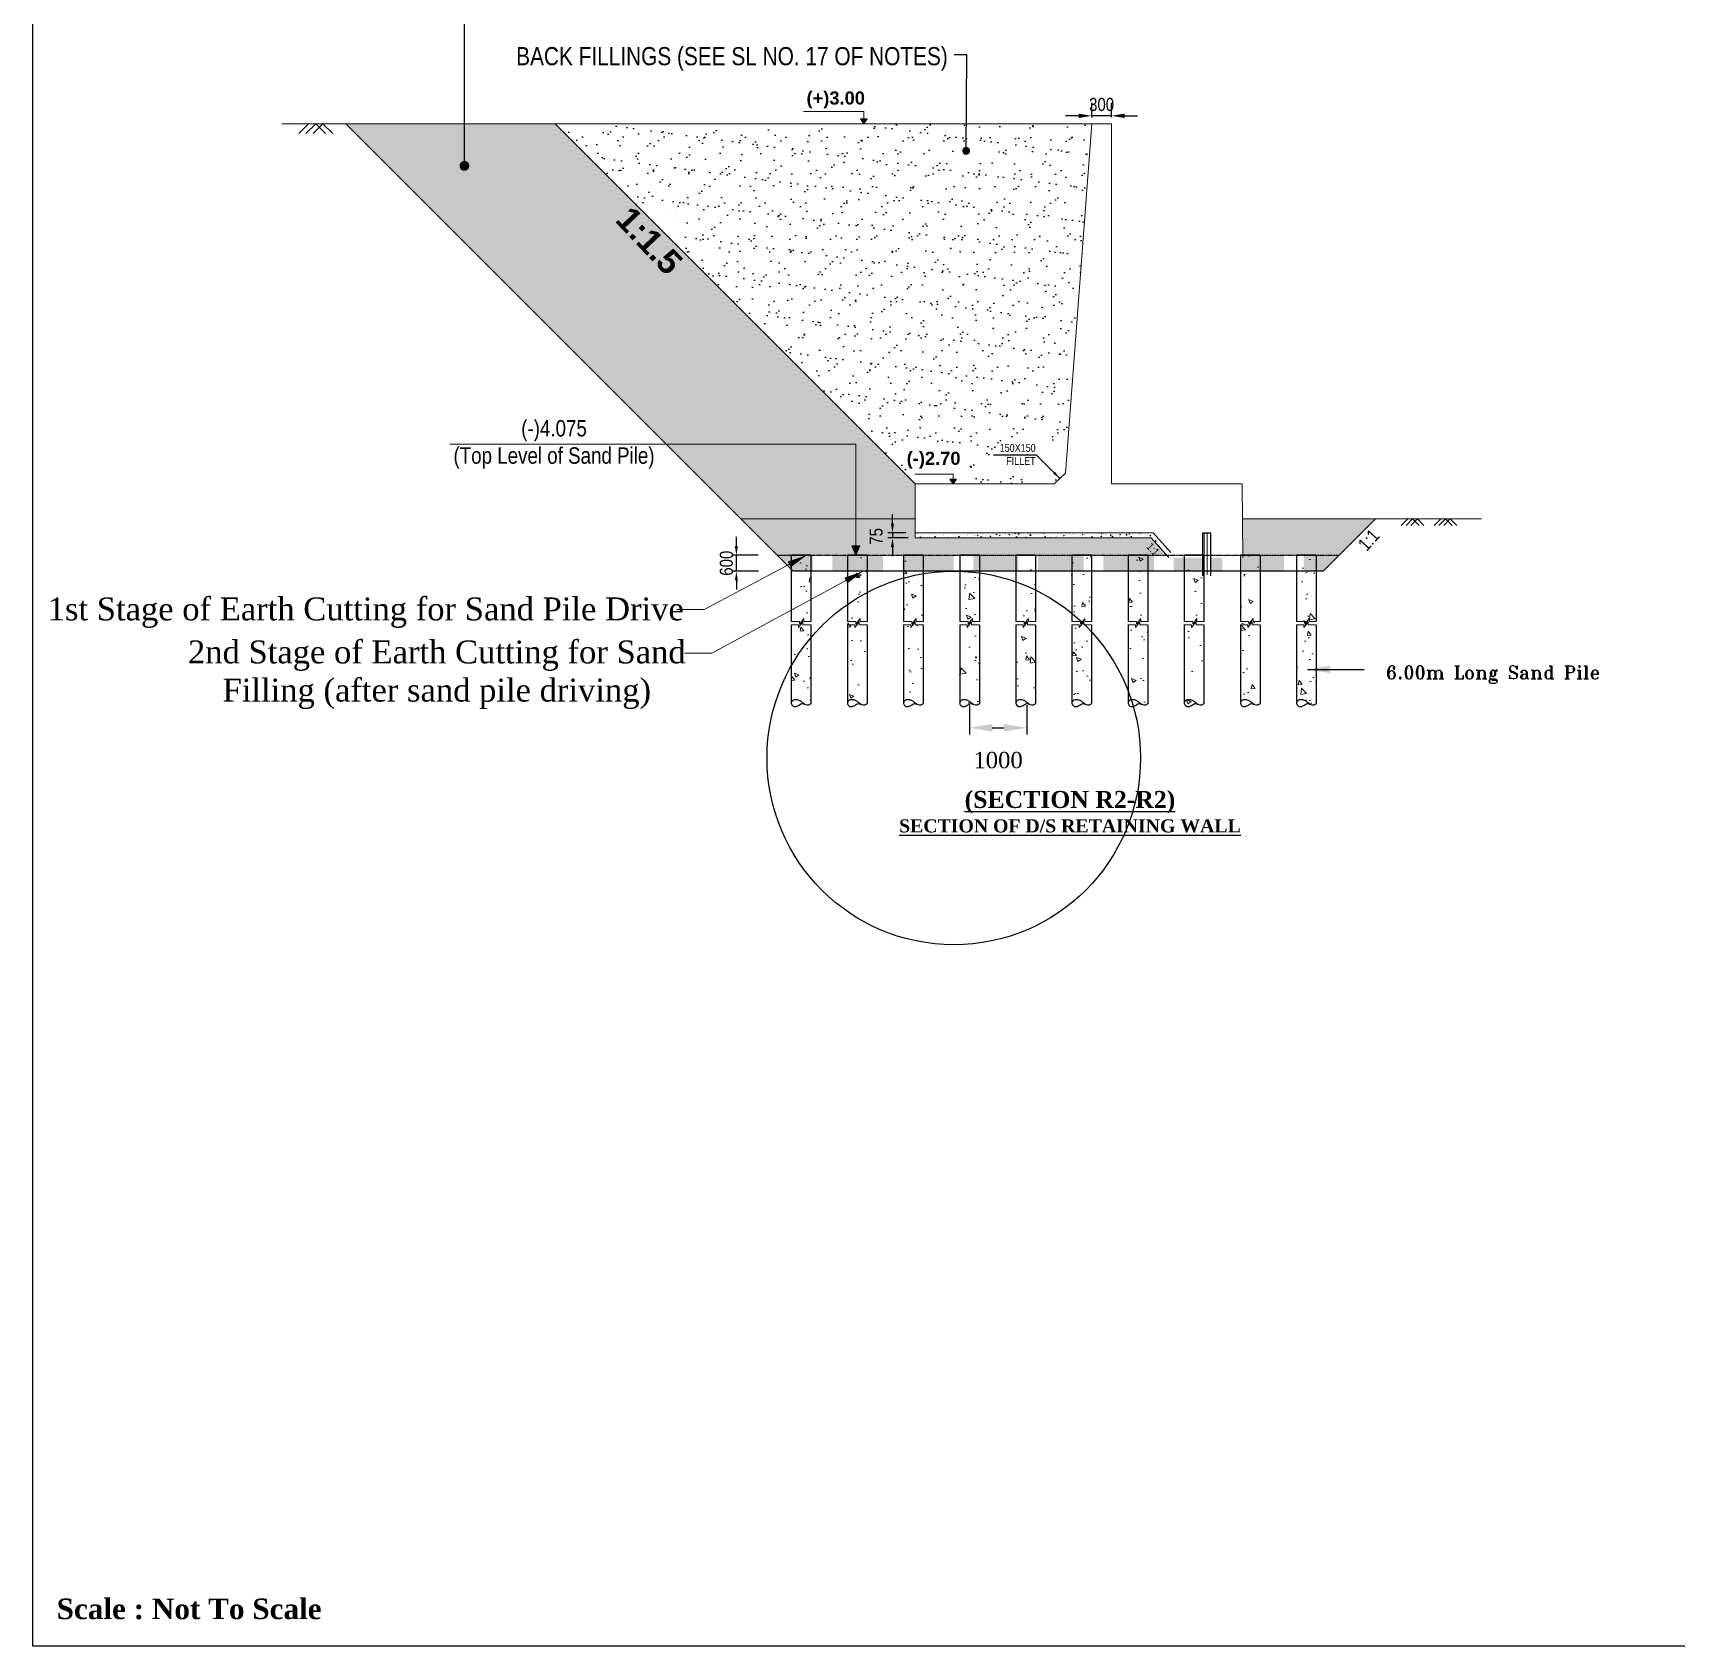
# Model space of a CAD drawing. Extents: x -119161 to 3778985, y -718511 to -30958.
# Drawn here: x 3477032 to 3502142, y -269275 to -244629 of the extents above; entities that cross this region are included whole.
import ezdxf

# ---------------------------------------------------------------- set-up
doc = ezdxf.new("R2010")
doc.units = 0
doc.header["$MEASUREMENT"] = 0
doc.linetypes.add('DASHED', pattern=[0.75, 0.5, -0.25])
doc.layers.get('0').update_dxf_attribs({"linetype": 'CONTINUOUS'})
doc.layers.get('DEFPOINTS').update_dxf_attribs({"linetype": 'CONTINUOUS'})
doc.layers.add('Dim', color=7, linetype='CONTINUOUS', lineweight=9)
doc.layers.add('HATCH', color=252, linetype='CONTINUOUS', lineweight=5)
for name, color, linetype in [('LINE', 7, 'CONTINUOUS'), ('P1', 7, 'CONTINUOUS'), ('TEXT', 10, 'CONTINUOUS'), ('TXT', 7, 'CONTINUOUS')]:
    doc.layers.add(name, color=color, linetype=linetype)
doc.styles.add('ARIAL', font='ARIALN.TTF')
doc.styles.add('BIG', font='ROMANT.SHX')
doc.styles.add('DIM', font='isocp3.shx')
doc.styles.add('dimText', font='ARIALN.TTF')
doc.styles.get("Standard").update_dxf_attribs({"font": 'times.ttf', "height": 250})
doc.dimstyles.new('3', dxfattribs={"dimtxt": 225, "dimasz": 350, "dimexe": 100, "dimexo": 25, "dimgap": 9, "dimtad": 0, "dimdec": 0, "dimzin": 0, "dimdsep": 46, "dimtxsty": 'Standard', "dimcen": 0, "dimclrt": 256, "dimadec": 0, "dimazin": 0, "dimtfac": 1, "dimtdec": 0, "dimtofl": 0, "dimtmove": 2, "dimatfit": 3, "dimfxl": 1, "dimtolj": 1, "dimtzin": 0, "dimarcsym": 0})
doc.dimstyles.new('dim_100', dxfattribs={"dimtxt": 200, "dimasz": 200, "dimexe": 200, "dimexo": 100, "dimgap": 70, "dimtad": 1, "dimdec": 0, "dimzin": 0, "dimdsep": 46, "dimtxsty": 'DIM', "dimcen": 150, "dimclrd": 5, "dimclre": 5, "dimclrt": 7, "dimadec": 0, "dimazin": 0, "dimtfac": 1, "dimtdec": 0, "dimtmove": 0, "dimatfit": 3, "dimfxl": 20, "dimtolj": 1, "dimtzin": 0, "dimarcsym": 0})
doc.dimstyles.new('dim_230', dxfattribs={"dimtxt": 460, "dimasz": 460, "dimexe": 230, "dimexo": 100, "dimgap": 100, "dimtad": 1, "dimdec": 0, "dimzin": 0, "dimdsep": 46, "dimtxsty": 'dimText', "dimcen": 0.09, "dimclrd": 256, "dimclre": 256, "dimclrt": 7, "dimadec": 0, "dimazin": 0, "dimtfac": 1, "dimtdec": 0, "dimtofl": 0, "dimtmove": 0, "dimatfit": 3, "dimfxl": 1, "dimtolj": 1, "dimtzin": 0, "dimlwd": -1, "dimlwe": -1, "dimarcsym": 0})
doc.dimstyles.new('dim_250', dxfattribs={"dimtxt": 500, "dimasz": 500, "dimexe": 500, "dimexo": 100, "dimgap": 150, "dimtad": 1, "dimdec": 0, "dimzin": 0, "dimdsep": 46, "dimtxsty": 'ARIAL', "dimcen": 350, "dimclrd": 5, "dimclre": 5, "dimclrt": 7, "dimadec": 0, "dimazin": 0, "dimtfac": 1, "dimtdec": 0, "dimtmove": 0, "dimatfit": 3, "dimfxl": 500, "dimfxlon": 1, "dimtolj": 1, "dimtzin": 0, "dimarcsym": 0})
doc.dimstyles.new('dim_60', dxfattribs={"dimtxt": 120, "dimasz": 120, "dimexe": 60, "dimexo": 60, "dimgap": 50, "dimtad": 1, "dimdec": 0, "dimzin": 0, "dimdsep": 46, "dimtxsty": 'DIM', "dimcen": 0.09, "dimclrd": 5, "dimclre": 5, "dimclrt": 7, "dimadec": 0, "dimazin": 0, "dimtfac": 1, "dimtdec": 0, "dimtmove": 0, "dimatfit": 3, "dimfxl": 1, "dimtolj": 1, "dimtzin": 0, "dimarcsym": 0})
doc.dimstyles.new('dim_70', dxfattribs={"dimtxt": 140, "dimasz": 140, "dimexe": 70, "dimexo": 40, "dimgap": 50, "dimtad": 1, "dimdec": 0, "dimzin": 0, "dimdsep": 46, "dimtxsty": 'ARIAL', "dimcen": 0.09, "dimclrd": 5, "dimclre": 5, "dimclrt": 7, "dimadec": 0, "dimazin": 0, "dimtfac": 1, "dimtdec": 0, "dimtmove": 0, "dimatfit": 3, "dimfxl": 1, "dimtolj": 1, "dimtzin": 0, "dimarcsym": 0})

# ---------------------------------------------------------------- blocks, each defined once
blk = doc.blocks.new('*D2049')
at = {"layer": 'DEFPOINTS', "color": 0, "lineweight": -2, "ltscale": 50}
for p in [(3493213, -245896), (3493213, -246020), (3493513, -246016)]:
    blk.add_point(p, dxfattribs=at)
at = {"layer": 'HATCH', "color": 5, "lineweight": -2, "ltscale": 50}
for p, q in [((3493213, -245920), (3493213, -245696)), ((3493513, -245916), (3493513, -245696)), ((3493013, -245896), (3492813, -245896)), ((3493513, -245896), (3493213, -245896)), ((3493713, -245896), (3493913, -245896))]:
    blk.add_line(p, q, dxfattribs=at)
for points in [[(3493013, -245863), (3493013, -245929), (3493213, -245896)], [(3493713, -245863), (3493713, -245929), (3493513, -245896)]]:
    blk.add_solid(points, dxfattribs=at)
at = {"layer": 'HATCH', "color": 7, "ltscale": 50, "insert": (3493363, -245724), "char_height": 200, "attachment_point": 5, "style": 'ARIAL'}
blk.add_mtext('\\A1;300', dxfattribs=at)
blk = doc.blocks.new('RT')
at = {"layer": 'Dim', "ltscale": 50}
h = blk.add_hatch(dxfattribs=at)
h.set_pattern_fill('AR-CONC', color=8, scale=100, style=0)
h.set_pattern_definition([(50, (-3013919.5, 641592.65), (717.26018, -62.75213), [75, -825]), (355, (-3013919.5, 641592.65), (-138.75133, 752.19213), [60, -660]), (100.4514, (-3013859.75, 641587.4), (578.50938, 689.43954), [63.74019, -701.14211]), (46.1842, (-3013919.5, 641792.65), (1067.24105, -165.51901), [112.5, -1237.5]), (96.6356, (-3013830.6, 641778.9), (934.6627, 974.11787), [95.6103, -1051.713]), (351.1842, (-3013919.5, 641792.7), (934.66195, 974.1186), [90, -990]), (21, (-3013819.5, 641742.65), (596.90705, -402.61889), [75, -825]), (326, (-3013819.5, 641742.65), (243.31533, 725.15005), [60, -660]), (71.4514, (-3013769.8, 641709.1), (840.22263, 322.5305), [63.74019, -701.14211]), (37.5, (-3013919.52, 641592.65), (12.159855, 332.893854), [0, -652, 0, -670, 0, -662.5]), (7.5, (-3013919.52, 641592.65), (263.069537, 394.41171), [0, -382, 0, -637, 0, -252.5]), (327.5, (-3014142.52, 641592.65), (533.822436, -22.554872), [0, -250, 0, -780, 0, -1035]), (317.5, (-3014242.52, 641592.65), (583.18617, 100.10498), [0, -325, 0, -518, 0, -735])])
h.paths.add_polyline_path([(150, -2269), (138, -2291), (119, -2305), (97, -2311), (74, -2310), (52, -2302), (33, -2290), (15, -2276), (-6, -2267), (-29, -2266), (-52, -2273), (-64, -2281), (-86, -2289), (-109, -2290), (-130, -2283), (-150, -2271), (-150, 0), (150, 0)])
for points in [[(-150, -1014), (-44, -1014), (-44, -966), (22, -1055), (22, -1014), (150, -1014)], [(-150, -1063), (-29, -1063), (-29, -1015), (38, -1103), (38, -1063), (150, -1063)]]:
    blk.add_lwpolyline(points, dxfattribs=at)
at = {"layer": 'P1', "ltscale": 50}
for points in [[(-150, 0), (-150, -1014)], [(-150, 0), (150, 0)], [(150, 0), (150, -1014)], [(-150, -1063), (-150, -2271)], [(150, -1063), (150, -2253)]]:
    blk.add_lwpolyline(points, dxfattribs=at)
blk.add_spline([(-150, -2271), (-115, -2289), (-72, -2284), (-23, -2252), (15, -2223), (67, -2207), (106, -2210), (132, -2224), (144, -2239), (150, -2253), (150, -2266), (123, -2303), (73, -2309), (38, -2293), (10, -2273), (-18, -2265), (-51, -2273)], degree=3, dxfattribs=at)
blk = doc.blocks.new('PILE.5')
at = {"layer": 'HATCH', "color": 5}
blk.add_blockref('RT', (0, 0), dxfattribs=at)
blk = doc.blocks.new('*D2050')
at = {"layer": 'DEFPOINTS', "color": 0, "lineweight": -2, "ltscale": 50}
for p in [(3490167, -252344), (3490410, -252269), (3490445, -252344)]:
    blk.add_point(p, dxfattribs=at)
at = {"layer": 'HATCH', "color": 5, "lineweight": -2, "ltscale": 50}
for p, q in [((3490167, -252129), (3490167, -251989)), ((3490370, -252269), (3490097, -252269)), ((3490405, -252344), (3490097, -252344)), ((3490167, -252269), (3490167, -252344)), ((3490167, -252484), (3490167, -252624))]:
    blk.add_line(p, q, dxfattribs=at)
for points in [[(3490144, -252129), (3490190, -252129), (3490167, -252269)], [(3490144, -252484), (3490190, -252484), (3490167, -252344)]]:
    blk.add_solid(points, dxfattribs=at)
at = {"layer": 'HATCH', "color": 7, "ltscale": 50, "insert": (3489918, -252321), "char_height": 200, "attachment_point": 5, "rotation": 90, "style": 'ARIAL'}
blk.add_mtext('\\A1;75', dxfattribs=at)
blk = doc.blocks.new('*D2051')
at = {"layer": 'DEFPOINTS', "color": 0, "lineweight": -2, "ltscale": 50}
for p in [(3487782, -252609), (3488153, -252609), (3488160, -252853)]:
    blk.add_point(p, dxfattribs=at)
at = {"layer": 'HATCH', "color": 5, "lineweight": -2, "ltscale": 50}
for p, q in [((3487782, -252469), (3487782, -252329)), ((3488113, -252609), (3487712, -252609)), ((3487782, -252853), (3487782, -252609)), ((3488120, -252853), (3487712, -252853)), ((3487782, -252993), (3487782, -253133))]:
    blk.add_line(p, q, dxfattribs=at)
for points in [[(3487759, -252469), (3487805, -252469), (3487782, -252609)], [(3487759, -252993), (3487805, -252993), (3487782, -252853)]]:
    blk.add_solid(points, dxfattribs=at)
at = {"layer": 'HATCH', "color": 7, "ltscale": 50, "insert": (3487630, -252731), "char_height": 200, "attachment_point": 5, "rotation": 90, "style": 'ARIAL'}
blk.add_mtext('\\A1;600', dxfattribs=at)
blk = doc.blocks.new('*D2058')
at = {"layer": 'DEFPOINTS', "color": 0, "linetype": 'ByBlock', "lineweight": -2}
for p in [(3491342, -254879), (3492221, -254875), (3492221, -255245)]:
    blk.add_point(p, dxfattribs=at)
at = {"layer": 'LINE', "color": 0, "linetype": 'ByBlock', "lineweight": -2}
for p, q in [((3491342, -254904), (3491342, -255345)), ((3492221, -254900), (3492221, -255345)), ((3491692, -255245), (3491871, -255245))]:
    blk.add_line(p, q, dxfattribs=at)
for points in [[(3491692, -255187), (3491692, -255303), (3491342, -255245)], [(3491871, -255187), (3491871, -255303), (3492221, -255245)]]:
    blk.add_solid(points, dxfattribs=at)
at = {"layer": 'LINE', "linetype": 'ByBlock', "lineweight": -2, "insert": (3491781, -255740), "char_height": 250, "attachment_point": 5}
blk.add_mtext('\\A1;1000', dxfattribs=at)

msp = doc.modelspace()

# ---------------------------------------------------------------- hatches: boundary and pattern name
at = {"layer": 'Dim', "ltscale": 500}
h = msp.add_hatch(color=15, dxfattribs=at)
h.dxf.hatch_style = 1
h.paths.add_polyline_path([(3489729, -245944.4), (3489679.3, -245944.4), (3489729, -246018.3)])
h.paths.add_polyline_path([(3489778.7, -245944.4), (3489729, -245944.4), (3489729, -246018.3)])
h = msp.add_hatch(color=15, dxfattribs=at)
h.dxf.hatch_style = 1
h.paths.add_polyline_path([(3491095.7, -251444.8), (3491145.4, -251444.8), (3491095.7, -251518.7)])
h.paths.add_polyline_path([(3491046, -251444.8), (3491095.7, -251444.8), (3491095.7, -251518.7)])
h = msp.add_hatch(color=8, dxfattribs=at)
h.dxf.hatch_style = 1
h.paths.add_polyline_path([(3489548.2, -252464.3), (3489609, -252464.3), (3489669.8, -252464.3), (3489609, -252609.4)])
at = {"layer": 'HATCH', "ltscale": 10}
h = msp.add_hatch(dxfattribs=at)
h.set_pattern_fill('ANSI31', color=256, scale=375, angle=45, style=0)
h.set_pattern_definition([(90, (3359743.46, -242957.08), (46.875, 7e-15), [])])
h.paths.add_polyline_path([(3495029.8, -252923.3), (3494985.5, -252923.3), (3494985.5, -252894.7), (3494957.5, -252950.1), (3494957.5, -252923.3), (3494909.8, -252922.7), (3494909.8, -252268.6), (3495029.8, -252268.6)])
at = {"layer": 'LINE', "ltscale": 50}
h = msp.add_hatch(dxfattribs=at)
h.set_pattern_fill('AR-SAND', color=0, scale=80, style=0)
h.set_pattern_definition([(142.5, (2184356.05, 344864.6), (5.039469, 154.145902), [0, -121.6, 0, -136, 0, -130]), (172.5, (2184356.05, 344864.6), (-141.582136, 225.771685), [0, -65.6, 0, -109.6, 0, -42]), (212.5, (2184454.45, 344864.6), (-249.131349, 0.452724), [0, -40, 0, -144, 0, -188]), (222.5, (2184454.45, 344864.6), (-240.490128, 70.214045), [0, -20, 0, -94.4, 0, -108])])
h.paths.add_polyline_path([(3481813.7, -246018.3), (3485012.1, -246018.3), (3490512.5, -251518.7), (3490512.5, -252052.7), (3489609, -252052.7), (3489609, -250910.6), (3486706, -250910.6)])
h.paths.add_polyline_path([(3486706, -250910.6), (3489609, -250910.6), (3489609, -252052.7), (3487848, -252052.7)], flags=17)
h.paths.add_polyline_path([(3490342.1, -252063.4), (3490342.1, -251723.7), (3490589.4, -251723.7), (3490589.4, -252063.4)], flags=9)
h.paths.add_polyline_path([(3486575.8, -248090.8), (3486215.9, -247738.2), (3486504.4, -247443.8), (3486864.2, -247796.4)], flags=24)
h = msp.add_hatch(dxfattribs=at)
h.set_pattern_fill('AR-SAND', color=4, scale=200, style=0)
h.set_pattern_definition([(142.5, (4526635.47, 1220655.5), (12.59867, 385.364754), [0, -304, 0, -340, 0, -325]), (172.5, (4526635.47, 1220655.5), (-353.95534, 564.42921), [0, -164, 0, -274, 0, -105]), (212.5, (4526881.47, 1220655.5), (-622.82837, 1.13181), [0, -100, 0, -360, 0, -470]), (222.5, (4526881.5, 1220655.5), (-601.22532, 175.53511), [0, -50, 0, -236, 0, -270])])
h.paths.add_polyline_path([(3485012.1, -246018.3), (3493212.1, -246025.8), (3492805.8, -251360.4), (3492639.1, -251518.7), (3491095.7, -251518.7), (3491145.4, -251444.8), (3491046, -251444.8), (3491095.7, -251518.7), (3490512.5, -251518.7)])
h.paths.add_polyline_path([(3491314.6, -251518.7), (3490512.5, -251518.7), (3490198.1, -250889.9), (3491314.6, -250889.9)], flags=17)
h.paths.add_polyline_path([(3492812.5, -251354.1), (3491802.1, -251304.2), (3491802.1, -250856.9), (3492849.2, -250863.6)], flags=17)
at = {"layer": 'LINE', "ltscale": 0.5}
h = msp.add_hatch(dxfattribs=at)
h.set_pattern_fill('AR-SAND', color=256, scale=60, style=0)
h.set_pattern_definition([(142.5, (4624862.85, 2127210.1), (3.7796015, 115.609426), [0, -91.2, 0, -102, 0, -97.5]), (172.5, (4624862.85, 2127210.1), (-106.186602, 169.328764), [0, -49.2, 0, -82.2, 0, -31.5]), (212.5, (4624936.65, 2127210.1), (-186.8485117, 0.3395432), [0, -30, 0, -108, 0, -141]), (222.5, (4624936.65, 2127210.1), (-180.367596, 52.660534), [0, -15, 0, -70.8, 0, -81])])
h.paths.add_polyline_path([(3495516, -252052.7), (3497550.5, -252052.7), (3496993.7, -252609.4), (3495519.5, -252609.4)])
h.paths.add_polyline_path([(3487848, -252052.7), (3489609, -252052.7), (3489609, -252464.3), (3489548.2, -252464.3), (3489609, -252609.4), (3488404.8, -252609.4)])
h.paths.add_polyline_path([(3489609, -252052.7), (3490512.5, -252052.7), (3490512.5, -252343.6), (3490662.5, -252343.6), (3494119.7, -252343.6), (3494358.1, -252609.4), (3494162.8, -252609.4), (3489609, -252609.4), (3489669.8, -252464.3), (3489609, -252464.3)])
h.paths.add_polyline_path([(3495509.4, -252643.6), (3495519.8, -252643.6), (3495519.5, -252609.4), (3496150.5, -252609.4), (3496150.5, -252852.7), (3495509.4, -252852.7)])
h.paths.add_polyline_path([(3496450.5, -252609.4), (3496993.7, -252609.4), (3496750.5, -252852.7), (3496450.5, -252852.7)])
h.paths.add_polyline_path([(3494462.8, -252643.6), (3494909.8, -252643.6), (3494909.8, -252852.7), (3494462.8, -252852.7)])
h.paths.add_polyline_path([(3495029.8, -252643.6), (3495209.4, -252643.6), (3495209.4, -252852.7), (3495029.8, -252852.7)])
h.paths.add_polyline_path([(3493390.9, -252609.4), (3494162.8, -252609.4), (3494162.8, -252852.7), (3493564.5, -252852.7), (3493390.9, -252852.7)])
h.paths.add_polyline_path([(3492389.5, -252609.4), (3493090.9, -252609.4), (3493090.9, -252852.7), (3492550.5, -252852.7), (3492389.5, -252852.7)])
h.paths.add_polyline_path([(3491404, -252609.4), (3492089.5, -252609.4), (3492089.5, -252852.7), (3491404, -252852.7)])
h.paths.add_polyline_path([(3490322.2, -252609.4), (3491104, -252609.4), (3491104, -252852.7), (3490718.7, -252852.7), (3490322.2, -252852.7)])
h.paths.add_polyline_path([(3489250.5, -252609.4), (3490022.2, -252609.4), (3490022.2, -252852.7), (3489250.5, -252852.7)])
h.paths.add_polyline_path([(3488404.8, -252609.4), (3488950.5, -252609.4), (3488950.5, -252852.7), (3488648, -252852.7)])
h.paths.add_polyline_path([(3490069.7, -252513.9), (3490069.7, -252127.6), (3489766.3, -252127.6), (3489766.3, -252513.9)], flags=24)
h.paths.add_polyline_path([(3494184.9, -252691.9), (3493988.1, -252474.5), (3494122.1, -252353.2), (3494318.9, -252570.7)], flags=9)

# ---------------------------------------------------------------- linework, layer by layer
at = {"color": 7, "lineweight": 15}
for p, q in [((3492812.5, -251354.1), (3493212.6, -246018.3)), ((3493212.6, -246018.3), (3493512.6, -246018.3)), ((3493512.6, -251518.7), (3493512.6, -246018.3)), ((3492812.5, -251354.1), (3492639.1, -251518.7)), ((3492639.1, -251518.7), (3490512.5, -251518.7)), ((3490512.5, -252343.6), (3490512.5, -251518.7)), ((3495512.6, -251518.7), (3493512.6, -251518.7)), ((3493512.6, -251518.7), (3493512.6, -251518.7)), ((3495519.8, -252643.6), (3495512.6, -251518.7)), ((3490662.5, -252268.6), (3490512.5, -252268.6)), ((3490512.5, -252343.6), (3490662.5, -252343.6)), ((3494150.8, -252268.6), (3490662.5, -252268.6)), ((3490662.5, -252343.6), (3494119.7, -252343.6))]:
    msp.add_line(p, q, dxfattribs=at)
for points in [[(3494119.7, -252343.6), (3494388.7, -252643.6)], [(3494150.8, -252268.6), (3494419.8, -252568.6)]]:
    msp.add_lwpolyline(points, dxfattribs=at)
at = {"layer": 'Dim', "ltscale": 500}
msp.add_line((3489609, -250910.6), (3483403, -250910.6, 0), dxfattribs=at)
at = {"layer": 'Dim', "lineweight": 20, "ltscale": 50}
for p, q in [((3487848, -252052.7), (3490512.5, -252052.7)), ((3495516, -252052.7), (3499167.9, -252052.7))]:
    msp.add_line(p, q, dxfattribs=at)
at = {"layer": 'Dim', "ltscale": 500}
for points in [[(3489729, -245944.4), (3489729, -245829.3), (3488808.4, -245829.3)], [(3489609, -252609.4), (3489609, -250910.6)], [(3491095.7, -251444.8), (3491095.7, -251368.9), (3490510.8, -251368.9)], [(3489609, -252609.4), (3489548.2, -252464.3), (3489609, -252464.3)], [(3489609, -252609.4), (3489669.8, -252464.3), (3489609, -252464.3)]]:
    msp.add_lwpolyline(points, dxfattribs=at)
for points in [[(3489729, -246018.3), (3489679.3, -245944.4), (3489778.7, -245944.4)], [(3491095.7, -251518.7), (3491145.4, -251444.8), (3491046, -251444.8)]]:
    msp.add_lwpolyline(points, close=True, dxfattribs=at)
at = {"layer": 'HATCH', "color": 5, "ltscale": 50}
msp.add_lwpolyline([(3493212.6, -246018.3), (3480836.2, -246018.3)], dxfattribs=at)
at = {"layer": 'HATCH', "color": 8, "lineweight": 15}
for points in [[(3481244.3, -246018.3), (3481094.5, -246168.1)], [(3481354.6, -246018.3), (3481204.8, -246168.1)], [(3481464.9, -246018.3), (3481315.1, -246168.1)], [(3481354.6, -246018.3), (3481504.4, -246168.1)], [(3481464.9, -246018.3), (3481614.7, -246168.1)], [(3498041.6, -252052.7), (3497941.8, -252152.5)], [(3498115.2, -252052.7), (3498015.3, -252152.5)], [(3498188.7, -252052.7), (3498088.8, -252152.5)], [(3498115.2, -252052.7), (3498215, -252152.5)], [(3498188.7, -252052.7), (3498288.6, -252152.5)], [(3498544.5, -252052.7), (3498444.6, -252152.5)], [(3498618, -252052.7), (3498518.2, -252152.5)], [(3498691.6, -252052.7), (3498591.7, -252152.5)], [(3498618, -252052.7), (3498717.9, -252152.5)], [(3498691.6, -252052.7), (3498791.4, -252152.5)]]:
    msp.add_lwpolyline(points, dxfattribs=at)
at = {"layer": 'LINE', "color": 2, "lineweight": 15}
for p, q in [((3490537.7, -252335.9), (3490537.7, -252335.9)), ((3490540, -252273.2), (3490540.8, -252268.6)), ((3490551.9, -252272.2), (3490540, -252273.2)), ((3490551.9, -252272.2), (3490548.9, -252268.6)), ((3490566.6, -252339.5), (3490566.6, -252339.5)), ((3490567.9, -252301.4), (3490567.9, -252301.4)), ((3490587.5, -252343.6), (3490589.5, -252326.3)), ((3490605, -252342.5), (3490589.5, -252326.2)), ((3490605.1, -252342.5), (3490598.2, -252343.6)), ((3490600.2, -252303.1), (3490600.2, -252303.1)), ((3490608.7, -252312.7), (3490608.7, -252312.7)), ((3490610.9, -252273.6), (3490610.9, -252273.6)), ((3490700.9, -252333.4), (3490700.9, -252333.4)), ((3490713.9, -252304.5), (3490713.9, -252304.5)), ((3490736.3, -252317), (3490736.3, -252317)), ((3490751, -252340), (3490751, -252340)), ((3490778.4, -252290.1), (3490778.4, -252290.1)), ((3490779, -252313.2), (3490779, -252313.2)), ((3490826.1, -252323.9), (3490812.1, -252318.5)), ((3490816.2, -252330.6), (3490812.1, -252318.5)), ((3490826.1, -252323.9), (3490816.2, -252330.6)), ((3490816.5, -252318.6), (3490816.5, -252318.6)), ((3490824.7, -252277.7), (3490824.7, -252277.7)), ((3490826.9, -252269.3), (3490826.9, -252269.3)), ((3490843, -252312.5), (3490843, -252312.5)), ((3490885.2, -252285.6), (3490885.2, -252285.6)), ((3490895.7, -252333.2), (3490895.7, -252333.2)), ((3490900.5, -252287.7), (3490900.5, -252287.7)), ((3490920.4, -252333.6), (3490920.4, -252333.6)), ((3490943.6, -252289.3), (3490943.6, -252289.3)), ((3490949.8, -252308), (3490949.8, -252308)), ((3490950.5, -252294.3), (3490950.5, -252294.3)), ((3490992, -252281.1), (3490992, -252281.1)), ((3491009.7, -252343.6), (3491011.1, -252335.8)), ((3491017.6, -252343.6), (3491011.1, -252335.8)), ((3491019, -252279.8), (3491019, -252279.8)), ((3491065.1, -252333.4), (3491065.1, -252333.4)), ((3491078, -252304.5), (3491078, -252304.5)), ((3491100.4, -252317), (3491100.4, -252317)), ((3491115.1, -252340), (3491115.1, -252340)), ((3491142.6, -252290.1), (3491142.6, -252290.1)), ((3491143.1, -252313.2), (3491143.1, -252313.2)), ((3491190.3, -252323.9), (3491176.3, -252318.5)), ((3491180.3, -252330.6), (3491176.3, -252318.5)), ((3491190.3, -252323.9), (3491180.3, -252330.6)), ((3491180.7, -252318.6), (3491180.7, -252318.6)), ((3491188.8, -252277.7), (3491188.8, -252277.7)), ((3491191.1, -252269.3), (3491191.1, -252269.3)), ((3491207.2, -252312.5), (3491207.2, -252312.5)), ((3491249.3, -252285.6), (3491249.3, -252285.6)), ((3491259.8, -252333.2), (3491259.8, -252333.2)), ((3491264.6, -252287.7), (3491264.6, -252287.7)), ((3491284.6, -252333.6), (3491284.6, -252333.6)), ((3491307.7, -252289.3), (3491307.7, -252289.3)), ((3491313.9, -252308), (3491313.9, -252308)), ((3491314.7, -252294.3), (3491314.7, -252294.3)), ((3491356.1, -252281.1), (3491356.1, -252281.1)), ((3491373.8, -252343.6), (3491375.2, -252335.8)), ((3491381.7, -252343.6), (3491375.2, -252335.8)), ((3491383.1, -252279.8), (3491383.1, -252279.8)), ((3491420.7, -252303.4), (3491420.7, -252303.4)), ((3491424.3, -252309.3), (3491424.3, -252309.3)), ((3491441, -252310.9), (3491441, -252310.9)), ((3491462.8, -252276.6), (3491462.8, -252276.6)), ((3491477.7, -252307.9), (3491463.7, -252302.5)), ((3491467.7, -252314.6), (3491463.7, -252302.5)), ((3491477.7, -252307.9), (3491467.7, -252314.6)), ((3491485.8, -252293.9), (3491485.8, -252293.9)), ((3491516.4, -252335.8), (3491518.7, -252323.3)), ((3491528.3, -252334.8), (3491516.4, -252335.8)), ((3491516.7, -252320.9), (3491516.7, -252320.9)), ((3491528.3, -252334.8), (3491518.7, -252323.3)), ((3491527.4, -252298.9), (3491527.4, -252298.9)), ((3491541, -252329.3), (3491541, -252329.3)), ((3491566.8, -252327.5), (3491566.8, -252327.5)), ((3491569.6, -252272.1), (3491569.6, -252272.1)), ((3491589.7, -252308.9), (3491589.7, -252308.9)), ((3491634.2, -252294.4), (3491634.2, -252294.4)), ((3491659.8, -252323.3), (3491662.1, -252310.7)), ((3491669.6, -252322.4), (3491659.8, -252323.3)), ((3491669.6, -252319.6), (3491662.1, -252310.7)), ((3491671.8, -252322.2), (3491669.6, -252319.6)), ((3491671.8, -252322.2), (3491669.6, -252322.4)), ((3491690.7, -252321.7), (3491690.7, -252321.7)), ((3491716.2, -252275.2), (3491716.2, -252275.2)), ((3491741, -252289.9), (3491741, -252289.9)), ((3491765.1, -252291.9), (3491751.1, -252286.5)), ((3491755.2, -252298.6), (3491751.1, -252286.5)), ((3491765.1, -252291.9), (3491755.2, -252298.6)), ((3491766.3, -252281.8), (3491766.3, -252281.8)), ((3491791, -252269.2), (3491791, -252269.2)), ((3491793.4, -252335.8), (3491793.4, -252335.8)), ((3491803.3, -252310.7), (3491805.6, -252298.2)), ((3491815.2, -252309.7), (3491803.3, -252310.7)), ((3491815.2, -252309.7), (3491805.6, -252298.2)), ((3491847.7, -252285.4), (3491847.7, -252285.4)), ((3491882.6, -252270), (3491882.6, -252270)), ((3491892.6, -252298.4), (3491892.6, -252298.4)), ((3491894.9, -252284.2), (3491894.9, -252284.2)), ((3491946.7, -252298.2), (3491949.1, -252285.6)), ((3491958.7, -252297.1), (3491946.7, -252298.2)), ((3491958.7, -252297.1), (3491949.1, -252285.6)), ((3491954.5, -252280.9), (3491954.5, -252280.9)), ((3491968.3, -252308.4), (3491968.3, -252308.4)), ((3491995.9, -252297), (3491995.9, -252297)), ((3491999.3, -252290.1), (3491999.3, -252290.1)), ((3492018.4, -252315), (3492018.4, -252315)), ((3492052.5, -252275.9), (3492038.5, -252270.5)), ((3492042.6, -252282.6), (3492038.5, -252270.5)), ((3492052.5, -252275.9), (3492042.6, -252282.6)), ((3492054.9, -252341.5), (3492057.1, -252322.5)), ((3492072.7, -252338.7), (3492054.9, -252341.5)), ((3492072.7, -252338.7), (3492057.1, -252322.4)), ((3492061.3, -252276.4), (3492061.3, -252276.4)), ((3492090.2, -252285.6), (3492092.5, -252273.1)), ((3492102.1, -252284.6), (3492090.2, -252285.6)), ((3492102.1, -252284.6), (3492092.5, -252273.1)), ((3492098.6, -252311.1), (3492098.6, -252311.1)), ((3492115.9, -252310.1), (3492115.9, -252310.1)), ((3492144.7, -252331.6), (3492144.7, -252331.6)), ((3492168, -252271.9), (3492168, -252271.9)), ((3492202.4, -252326.1), (3492202.4, -252326.1)), ((3492220.6, -252340.4), (3492206.6, -252335)), ((3492209.5, -252343.6), (3492206.6, -252335)), ((3492220.6, -252340.4), (3492215.9, -252343.6)), ((3492217.9, -252269.3), (3492217.9, -252269.3)), ((3492220.5, -252341.6), (3492220.5, -252341.6)), ((3492232.6, -252330.1), (3492232.6, -252330.1)), ((3492233.6, -252273.1), (3492234.5, -252268.6)), ((3492245.6, -252272), (3492233.6, -252273.1)), ((3492245.6, -252272), (3492242.7, -252268.6)), ((3492268.4, -252308.3), (3492270.6, -252289.4)), ((3492286.1, -252305.6), (3492268.4, -252308.3)), ((3492286.1, -252305.5), (3492270.5, -252289.3)), ((3492301, -252272.3), (3492301, -252272.3)), ((3492303.5, -252338.9), (3492303.5, -252338.9)), ((3492344.2, -252285.9), (3492344.2, -252285.9)), ((3492356.8, -252342.1), (3492356.8, -252342.1)), ((3492403.7, -252286.4), (3492403.7, -252286.4)), ((3492420, -252295.9), (3492420, -252295.9)), ((3492425.6, -252280.1), (3492425.6, -252280.1)), ((3492463.5, -252337.6), (3492463.5, -252337.6)), ((3492470, -252302.5), (3492470, -252302.5)), ((3492481.8, -252275.2), (3492482.6, -252268.6)), ((3492499.6, -252272.5), (3492481.8, -252275.2)), ((3492508, -252324.3), (3492494, -252319)), ((3492498.1, -252331.1), (3492494, -252319)), ((3492499.6, -252272.4), (3492495.8, -252268.6)), ((3492508, -252324.3), (3492498.1, -252331.1)), ((3492507.6, -252301.4), (3492507.6, -252301.4)), ((3492542.2, -252300.2), (3492542.2, -252300.2)), ((3492570.3, -252333.1), (3492570.3, -252333.1)), ((3492596.4, -252319.1), (3492596.4, -252319.1)), ((3492608.6, -252314.2), (3492608.6, -252314.2)), ((3492658.8, -252320.2), (3492658.8, -252320.2)), ((3492672.1, -252329.1), (3492672.1, -252329.1)), ((3492677, -252328.6), (3492677, -252328.6)), ((3492706.8, -252276.3), (3492706.8, -252276.3)), ((3492711.3, -252328.3), (3492711.3, -252328.3)), ((3492722.2, -252335.7), (3492722.2, -252335.7)), ((3492775.5, -252340.2), (3492775.5, -252340.2)), ((3492795.4, -252308.3), (3492781.4, -252303)), ((3492785.5, -252315), (3492781.4, -252303)), ((3492783.8, -252324.1), (3492783.8, -252324.1)), ((3492795.4, -252308.3), (3492785.5, -252315)), ((3492795.9, -252273.5), (3492795.9, -252273.5)), ((3492812.8, -252276.7), (3492812.8, -252276.7)), ((3492815.2, -252343.3), (3492815.2, -252343.3)), ((3492823.4, -252296.3), (3492823.4, -252296.3)), ((3492871.6, -252283.4), (3492871.6, -252283.4)), ((3492890.6, -252319.6), (3492890.6, -252319.6)), ((3492913.8, -252289.5), (3492913.8, -252289.5)), ((3492921.7, -252290), (3492921.7, -252290)), ((3492940, -252316.3), (3492940, -252316.3)), ((3492997.3, -252315.1), (3492997.3, -252315.1)), ((3493016.5, -252303.6), (3493016.5, -252303.6)), ((3493048, -252306.6), (3493048, -252306.6)), ((3493056.7, -252336.3), (3493056.7, -252336.3)), ((3493067.5, -252343.6), (3493068.9, -252335.7)), ((3493082.9, -252292.3), (3493068.9, -252286.9)), ((3493072.9, -252299), (3493068.9, -252286.9)), ((3493075.5, -252343.6), (3493068.9, -252335.7)), ((3493082.9, -252292.3), (3493072.9, -252299)), ((3493104.1, -252310.6), (3493104.1, -252310.6)), ((3493120.3, -252318.6), (3493120.3, -252318.6)), ((3493123.7, -252316.6), (3493123.7, -252316.6)), ((3493173.8, -252323.2), (3493173.8, -252323.2)), ((3493210.1, -252335.6), (3493212.4, -252323.1)), ((3493222, -252334.6), (3493210.1, -252335.6)), ((3493210.9, -252306.1), (3493210.9, -252306.1)), ((3493222, -252334.6), (3493212.4, -252323.1)), ((3493221.4, -252331.4), (3493221.4, -252331.4)), ((3493300.1, -252339.8), (3493300.1, -252339.8)), ((3493317.6, -252301.6), (3493317.6, -252301.6)), ((3493321.6, -252278.9), (3493321.6, -252278.9)), ((3493323.3, -252270.9), (3493323.3, -252270.9)), ((3493353.5, -252323.1), (3493355.8, -252310.6)), ((3493365.5, -252322), (3493353.5, -252323.1)), ((3493365.5, -252322), (3493355.8, -252310.5)), ((3493370.3, -252276.3), (3493356.3, -252270.9)), ((3493360.3, -252283), (3493356.3, -252270.9)), ((3493370.3, -252276.3), (3493360.3, -252283)), ((3493373.3, -252277.5), (3493373.3, -252277.5)), ((3493398.3, -252277.1), (3493398.3, -252277.1)), ((3493424.4, -252297), (3493424.4, -252297)), ((3493425.5, -252293.9), (3493425.5, -252293.9)), ((3493497, -252310.5), (3493499.3, -252298)), ((3493508.9, -252309.5), (3493497, -252310.5)), ((3493508.9, -252309.5), (3493499.3, -252298)), ((3493499.6, -252294.1), (3493499.6, -252294.1)), ((3493515, -252297.1), (3493515, -252297.1)), ((3493522.5, -252337.7), (3493524.7, -252318.7)), ((3493540.3, -252334.9), (3493522.5, -252337.7)), ((3493538.3, -252340.8), (3493524.3, -252335.4)), ((3493527.1, -252343.6), (3493524.3, -252335.4)), ((3493540.3, -252334.9), (3493524.7, -252318.6)), ((3493526.5, -252306.7), (3493526.5, -252306.7)), ((3493531.2, -252292.5), (3493531.2, -252292.5)), ((3493538.3, -252340.8), (3493534.2, -252343.6)), ((3493575.4, -252304.1), (3493575.4, -252304.1)), ((3493625.4, -252310.7), (3493625.4, -252310.7)), ((3493629.2, -252320.8), (3493629.2, -252320.8)), ((3493631.6, -252317.1), (3493631.6, -252317.1)), ((3493637.9, -252288), (3493637.9, -252288)), ((3493640.4, -252298), (3493642.7, -252285.5)), ((3493652.4, -252296.9), (3493640.4, -252298)), ((3493652.4, -252296.9), (3493642.7, -252285.4)), ((3493730.6, -252269.2), (3493730.6, -252269.2)), ((3493733.1, -252335.8), (3493733.1, -252335.8)), ((3493736, -252304.5), (3493738.2, -252285.6)), ((3493753.8, -252301.8), (3493736, -252304.5)), ((3493753.7, -252301.7), (3493738.1, -252285.5)), ((3493744.7, -252283.5), (3493744.7, -252283.5)), ((3493748.2, -252337.1), (3493748.2, -252337.1)), ((3493751.8, -252327.3), (3493751.8, -252327.3)), ((3493783.9, -252285.4), (3493786.2, -252272.9)), ((3493795.8, -252284.4), (3493783.9, -252285.4)), ((3493795.8, -252284.4), (3493786.2, -252272.9)), ((3493825.8, -252324.8), (3493811.8, -252319.4)), ((3493815.8, -252331.5), (3493811.8, -252319.4)), ((3493825.8, -252324.8), (3493815.8, -252331.5)), ((3493827.5, -252337.3), (3493827.5, -252337.3)), ((3493831.7, -252282), (3493831.7, -252282)), ((3493851.5, -252279), (3493851.5, -252279)), ((3493927.3, -252272.9), (3493928.1, -252268.6)), ((3493939.3, -252271.8), (3493927.3, -252272.9)), ((3493934.4, -252296.1), (3493934.4, -252296.1)), ((3493939.3, -252271.8), (3493936.5, -252268.6)), ((3493941.3, -252287.2), (3493941.3, -252287.2)), ((3493949.4, -252271.4), (3493949.8, -252268.6)), ((3493967.2, -252268.7), (3493949.4, -252271.4)), ((3493951.3, -252281.6), (3493951.3, -252281.6)), ((3493958.2, -252274.5), (3493958.2, -252274.5)), ((3493967.2, -252268.6), (3493967.1, -252268.6)), ((3494027, -252291.6), (3494027, -252291.6)), ((3494038.2, -252311.1), (3494038.2, -252311.1)), ((3494057.9, -252307.2), (3494057.9, -252307.2)), ((3494065, -252270), (3494065, -252270)), ((3494077.1, -252298.2), (3494077.1, -252298.2)), ((3494113.2, -252308.8), (3494099.2, -252303.4)), ((3494103.2, -252315.5), (3494099.2, -252303.4)), ((3494113.2, -252308.8), (3494103.2, -252315.5)), ((3494139.3, -252323.9), (3494139.3, -252323.9)), ((3494174.5, -252327.2), (3494174.5, -252327.2)), ((3494168.5, -252394.5), (3494168.5, -252394.5)), ((3494186.5, -252398.2), (3494188.8, -252385.7)), ((3494198.4, -252397.2), (3494186.5, -252398.2)), ((3494198.4, -252397.2), (3494188.8, -252385.7)), ((3494210.7, -252367.7), (3494210.7, -252367.7)), ((3494214.8, -252417.2), (3494214.8, -252417.2)), ((3494244.4, -252404.5), (3494244.4, -252404.5)), ((3494246.8, -252471.1), (3494246.8, -252471.1)), ((3494250.5, -252469.3), (3494250.5, -252469.3)), ((3494256, -252393.7), (3494256, -252393.7)), ((3494308.6, -252472.6), (3494308.6, -252472.6))]:
    msp.add_line(p, q, dxfattribs=at)
at = {"layer": 'LINE'}
for p, q in [((3494909.8, -252921.4), (3494909.8, -252266.7)), ((3494909.8, -252266.7), (3495029.8, -252266.7)), ((3495029.8, -252568.6), (3495029.8, -252266.7)), ((3495029.8, -252917.8), (3495029.8, -252266.7)), ((3496750.5, -252852.7), (3488648, -252852.7)), ((3488950.5, -252852.7), (3488648, -252852.7)), ((3490418.7, -252852.7), (3489250.5, -252852.7))]:
    msp.add_line(p, q, dxfattribs=at)
at = {"layer": 'LINE', "linetype": 'DASHED'}
msp.add_line((3488404.8, -252609.4), (3496993.7, -252609.4), dxfattribs=at)
at = {"layer": 'LINE'}
msp.add_lwpolyline([(3534832.5, -269274.5), (3477031.7, -269274.5), (3477031.7, -228401.1), (3534832.5, -228401.1)], close=True, dxfattribs=at)
for points in [[(3481813.7, -246018.3), (3488648, -252852.7)], [(3485012.1, -246018.3), (3490512.5, -251518.7)], [(3497550.5, -252052.7), (3496750.5, -252852.7)]]:
    msp.add_lwpolyline(points, dxfattribs=at)
at = {"layer": 'LINE', "color": 0, "linetype": 'ByBlock', "lineweight": -2}
msp.add_circle((3491104, -255705.9), 2853.7, dxfattribs=at)

# ---------------------------------------------------------------- block references
at = {"layer": 'HATCH', "color": 5, "xscale": -1}
for p in [(3488770.5, -252609.4), (3489628.5, -252609.4), (3490486.5, -252609.4), (3491344.5, -252609.4), (3492202.5, -252609.4), (3493060.5, -252609.4), (3493918.5, -252609.4), (3494776.5, -252609.4), (3495634.5, -252609.4), (3496492.5, -252609.4)]:
    msp.add_blockref('PILE.5', p, dxfattribs=at)

# ---------------------------------------------------------------- texts
at = {"layer": 'LINE', "attachment_point": 8, "style": 'BIG'}
for s, insert, char_height, width in [('\\P{\\fArial Narrow|b0|i0|c0|p34;\\H1.1111x;\\C7;BACK FILLINGS (SEE SL NO. 17 OF NOTES)}', (3487714.6, -245207), 250, 11058.005), ('{\\fTimes New Roman|b0|i0|c0|p18;1st Stage of Earth Cutting for Sand Pile Drive}', (3482118.6, -253719.2), 350, 31814.626), ('{\\fTimes New Roman|b0|i0|c0|p18;2nd Stage of Earth Cutting for Sand Filling (after sand pile driving)}', (3483204.5, -254959.8), 350, 8510.082)]:
    msp.add_mtext(s, dxfattribs=dict(at, insert=insert, char_height=char_height, width=width))
at = {"layer": 'TEXT', "ltscale": 500, "style": 'ARIAL'}
msp.add_text('1:1', height=200, rotation=48.14013, dxfattribs=at).set_placement((3497411.3, -252560.1))
at = {"layer": 'TEXT', "ltscale": 500, "insert": (3486450.3, -247803), "char_height": 368.794, "width": 1223.642, "attachment_point": 5, "rotation": 313.3245, "style": 'ARIAL'}
msp.add_mtext('{\\fArial|b1|i0|c0|p34;\\C6;1:1.5}', dxfattribs=at)
at = {"layer": 'TEXT', "color": 6, "insert": (3484995.4, -250915, 0), "char_height": 250, "width": 4868.751, "attachment_point": 5, "style": 'ARIAL'}
msp.add_mtext('{\\C7;(-)4.075\\P(Top Level of Sand Pile)}', dxfattribs=at)
at = {"layer": 'TEXT', "color": 7, "insert": (3500982.3, -254432.9), "char_height": 200, "width": 4263.335, "attachment_point": 6, "style": 'ARIAL'}
msp.add_mtext('{\\Fromant|c0;\\C256;6.00m Long Sand Pile}', dxfattribs=at)
at = {"layer": 'TEXT', "color": 0, "linetype": 'ByBlock', "insert": (3477394.6, -268547.1), "char_height": 315.424, "width": 16417.702, "attachment_point": 1, "style": 'ARIAL'}
msp.add_mtext('{\\fTimes New Roman|b1|i0|c0|p18;Scale : Not To Scale}', dxfattribs=at)
at = {"layer": 'TXT', "color": 0, "style": 'ARIAL'}
msp.add_text('1:1', height=120, rotation=312.14299, dxfattribs=at).set_placement((3494039.1, -252485.9))
at = {"layer": 'TXT', "color": 0, "char_height": 200, "width": 683.017, "attachment_point": 5, "style": 'ARIAL'}
for s, insert in [('{\\fArial|b1|i0|c0|p34;\\C6;(+)3.00}', (3489299.8, -245653.7)), ('{\\fArial|b1|i0|c0|p34;\\C6;(-)2.70}', (3490795.4, -251158.3))]:
    msp.add_mtext(s, dxfattribs=dict(at, insert=insert))
at = {"layer": 'TXT', "color": 0, "insert": (3492355.1, -251068.3), "char_height": 120, "attachment_point": 6, "style": 'ARIAL'}
msp.add_mtext('150X150\\PFILLET', dxfattribs=at)
at = {"layer": 'TXT', "color": 6, "ltscale": 50, "insert": (3492879, -256210), "char_height": 260, "width": 10184.473, "attachment_point": 2}
msp.add_mtext('{\\fTimes New Roman|b1|i0|c0|p18;\\L(SECTION R2-R2)\\P\\H0.7692x;SECTION OF D/S RETAINING WALL\\fArial|b0|i0|c0|p34;\\l\\C0; }', dxfattribs=at)

# ---------------------------------------------------------------- dimensions: what is measured, and where the dimension line sits
at = {"layer": 'HATCH', "ltscale": 50}
dim = msp.add_linear_dim(base=(3493212.6, -245895.9), p1=(3493512.6, -246015.6), p2=(3493212.6, -246020.1), dimstyle='dim_100', override={"dimtxsty": 'ARIAL', "dimtmove": 1}, dxfattribs=at)
dim.commit()
dim.dimension.update_dxf_attribs({"geometry": '*D2049', "text_midpoint": (3493362.6, -245895.9), "dimtype": 160})
at = {"layer": 'HATCH', "color": 5, "ltscale": 50}
dim = msp.add_linear_dim(base=(3490167.1, -252343.6), p1=(3490410.5, -252268.6), p2=(3490445.1, -252343.6), angle=90, dimstyle='dim_70', override={"dimtxt": 200, "dimtmove": 2}, dxfattribs=at)
dim.commit()
dim.dimension.update_dxf_attribs({"geometry": '*D2050', "text_midpoint": (3489918, -252320.8), "dimtype": 160})
dim = msp.add_linear_dim(base=(3487782, -252609.4), p1=(3488160, -252852.7), p2=(3488152.6, -252609.4), angle=90, text='600', dimstyle='dim_70', override={"dimtxt": 200}, dxfattribs=at)
dim.commit()
dim.dimension.update_dxf_attribs({"geometry": '*D2051', "text_midpoint": (3487782, -252731), "dimtype": 160})
at = {"layer": 'LINE', "color": 0, "linetype": 'ByBlock', "lineweight": -2}
dim = msp.add_linear_dim(base=(3492220.7, -255244.9), p1=(3491342.1, -254879), p2=(3492220.7, -254874.6), text='1000', dimstyle='3', dxfattribs=at)
dim.commit()
dim.dimension.update_dxf_attribs({"geometry": '*D2058', "text_midpoint": (3491781.4, -255739.9)})

# ---------------------------------------------------------------- leaders
at = {"color": 0, "ltscale": 50}
msp.add_leader([(3491294.3, -246430.2), (3491302.8, -244965.8), (3491110.2, -244965.8)], dimstyle='dim_250', override={"dimasz": 120, "dimgap": 150, "dimtad": 0, "dimldrblk": 'Dot'}, dxfattribs=at)
at = {"layer": 'Dim', "ltscale": 500}
for points in [[(3488854.8, -252609.4), (3487289.8, -253439.4), (3486871.3, -253439.2)], [(3489717.9, -252852.7), (3487408.6, -254103.5), (3486990.1, -254103.3)]]:
    msp.add_leader(points, dimstyle='dim_230', override={"dimasz": 300}, dxfattribs=at)
at = {"layer": 'HATCH', "color": 5, "ltscale": 50}
msp.add_leader([(3483626.3, -246660.5), (3483626.3, -244329.3), (3483916.5, -244329.3)], dimstyle='dim_70', override={"dimasz": 150, "dimtad": 0, "dimldrblk": 'Dot'}, dxfattribs=at)
at = {"layer": 'LINE'}
msp.add_leader([(3492725.8, -251436.4), (3492366.5, -251078.4), (3491710.2, -251078.4)], dimstyle='dim_60', dxfattribs=at)
msp.add_leader([(3496510, -254353.3), (3497374.1, -254353.3)], dimstyle='3', override={"dimgap": 9, "dimtad": 0, "dimfxl": 700}, dxfattribs=at)

doc.saveas('drawing.dxf')
